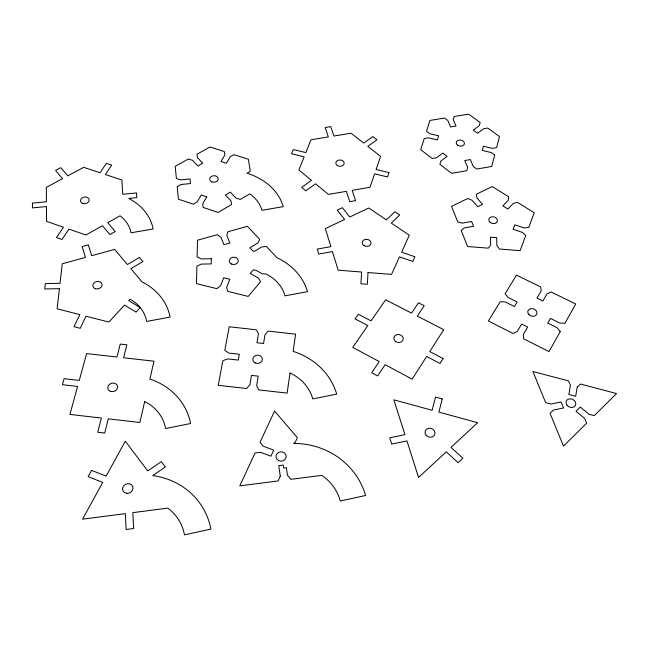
<?xml version="1.0" encoding="UTF-8"?>
<svg xmlns="http://www.w3.org/2000/svg" width="649" height="649" viewBox="0 0 649 649"><rect width="100%" height="100%" fill="white"/><g stroke="black" fill="none" stroke-linecap="round" stroke-linejoin="round"><path stroke-width="0.97" d="M32.466 203.145L32.45 207.923L46.452 206.536L46.55 221.366L63.415 227.199L56.463 237.534L62.012 239.473L68.932 229.113L85.96 234.995L102.42 225.722L109.924 234.581L115.254 231.547L107.734 222.729L120.033 215.801A41.138 31.971 -11.7 0 1 130.96 232.796L153.14 228.992A64.024 49.762 -11.7 0 0 128.745 198.416L136.785 197.62L136.46 192.931L122.75 194.278L121.89 180.016L105.398 174.54L111.717 165.089L106.395 163.337L100.051 172.764L83.705 167.337L67.772 175.863L60.795 167.677L55.571 170.444L62.539 178.662L46.33 187.342L46.42 201.774L32.466 203.145M211.323 258.724L211.249 263.892L201.214 264.102L196.89 266.195L196.485 283.629L216.782 288.651L220.53 285.803L223.718 277.796L229.827 279.297L226.671 287.32L227.702 291.352L248.178 296.423L260.549 281.804L258.456 278.105L250.23 273.416L253.313 269.83A42.015 35.087 -3.2 0 1 256.266 270.438L262.147 273.773L266.179 274.032A42.015 35.087 -3.2 0 1 284.976 295.839L307.496 291.677A65.379 54.613 -3.2 0 0 276.945 257.653L266.423 246.49L261.604 246.993L254.627 251.268L252.964 251.09L249.914 247.813L257.84 242.986L259.746 239.4L247.423 226.331L227.864 231.766L226.85 235.546L229.876 242.986L223.889 244.665L220.887 237.209L217.318 234.695L197.499 240.203L197.101 257.028L201.32 258.927L211.323 258.724M368.015 272.539L367.326 284.286L360.917 283.783L361.655 272.036L338.178 270.179L332.434 251.593L318.74 254.051L317.256 249.086L330.901 246.644L325.327 228.618L344.611 219.467L337.253 210.114L342.404 207.688L349.779 217.009L368.737 208.013L386.439 219.865L394.892 211.761L399.711 214.965L391.274 223.102L409.324 235.189L401.609 252.201L414.881 256.761L412.796 261.458L399.484 256.866L391.525 274.397L368.015 272.539M508.621 196.769L508.264 200.33L502.878 205.887L507.891 209.051L513.27 203.47L517.488 202.318L534.216 212.791L528.74 227.483L524.116 227.904L514.803 224.822L513.091 229.308L522.429 232.407L525.763 235.473L520.109 250.644L499.397 249.021L496.883 245.484L496.663 237.664L490.457 237.185L490.644 244.989L488.316 248.153L467.629 246.539L461.179 230.444L464.359 227.88L473.551 226.233L471.596 221.471L462.429 223.11L457.788 221.966L451.55 206.398L467.742 198.48L472.026 200.29L477.713 206.723L482.572 204.321L476.877 197.904L476.334 194.278L492.242 186.506L508.621 196.769M59.416 288.659L57.136 308.819L79.843 314.627L74.018 326.69L80.233 328.289L86.009 316.201L108.894 322.058L124.543 305.127L136.055 312.128L140.208 307.577L128.721 300.617L130.06 299.173A43.678 35.89 -14.7 0 1 146.65 321.433L170.103 317.093A67.967 55.871 -14.7 0 0 141.961 281.828L130.863 268.662L142.942 261.563L139.438 257.458L127.374 264.524L114.638 249.394L91.696 255.698L88.321 244.892L82.123 246.579L85.457 257.418L62.239 263.802L60.024 283.305L45.373 283.613L44.716 288.975L59.416 288.659M290.014 373.029L287.118 393.116L258.675 389.887L256.696 385.555L258.237 376.16L251.471 375.39L249.889 384.776L246.579 388.508L218.234 385.287L222.867 360.641L227.767 358.897L238.288 360.081L239.319 354.281L228.837 353.105L224.789 350.379L229.219 326.78L256.542 329.814L258.448 333.854L256.955 342.761L263.583 343.499L265.035 334.592L268.199 331.112L295.611 334.154L293.137 351.344A69.703 62.288 -2.4 0 1 336.685 394.121L312.769 398.932A44.789 40.011 -2.4 0 0 290.014 373.029M577.212 387.202L575.663 396.288L568.849 394.478L570.43 385.409L568.492 380.89L532.902 371.512L545.671 402.648L550.952 404.059L561.101 401.934L563.616 407.937L553.435 410.079L550.052 413.332L563.494 446.114L586.655 423.172L584.627 418.443L575.996 411.247L580.287 407.053L588.911 414.208L594.257 415.644L616.55 393.554L580.482 384.054L577.212 387.202M144.67 401.609L139.843 422.499L108.286 418.848L104.716 433.061L97.739 432.25L101.366 418.053L69.914 414.411L77.604 386.439L62.401 384.703L64.113 378.692L79.259 380.428L86.641 353.591L116.942 357.015L120.243 344.075L126.855 344.814L123.61 357.769L154.008 361.201L149.878 379.065A72.907 63.586 -20.9 0 1 190.587 423.505L165.617 428.527A46.842 40.846 -20.8 0 0 144.67 401.609M442.253 398.9L438.902 412.131L477.664 422.702L451.014 447.404L462.883 458.17L458.113 462.648L446.236 451.834L418.581 477.461L406.931 440.898L391.696 444.103L389.749 437.807L404.935 434.627L393.854 399.841L432.129 410.282L435.528 397.083L442.253 398.9M494.676 155.07L491.715 166.469L476.707 169.032L473.275 166.46L470.338 159.581L464.765 160.522L467.678 167.41L466.761 170.736L451.639 173.324L439.892 164.351L440.882 161.049L447.104 156.344L442.772 153.067L436.55 157.756L432.218 158.486L420.714 149.684L424.227 138.537L428.502 137.831L437.385 139.916L438.643 135.803L429.784 133.735L426.523 131.276L429.946 120.43L444.557 118.061L447.818 120.463L450.568 126.969L456.02 126.076L453.245 119.578L454.17 116.495L468.667 114.143L480.138 122.483L479.278 125.598L473.316 130.084L477.632 133.256L483.594 128.745L487.788 128.048L499.495 136.558L496.607 147.648L492.356 148.361L483.367 146.26L482.239 150.43L491.252 152.547L494.676 155.07M388.986 172.602L387.534 176.942L374.611 173.827L369.987 187.285L352.164 190.335L355.628 200.638L349.762 201.652L346.339 191.333L328.394 194.4L315.592 183.805L305.809 190.83L301.68 187.383L311.471 180.39L298.905 169.989L304.162 156.823L291.547 153.772L293.267 149.562L305.857 152.588L310.985 139.754L328.297 136.939L325.173 127.52L330.755 126.62L333.911 136.03L351.109 133.232L363.675 143.096L372.834 136.558L376.964 139.762L367.805 146.333L380.606 156.368L376.096 169.494L388.986 172.602M280.263 476.106L278.113 480.958L239.757 485.874L255.057 452.994L260.549 452.304L270.925 456.215L273.691 450.13L263.348 446.244L260.038 442.269L274.559 411.052L297.331 437.637L295.279 442.269L293.599 443.462A73.994 70.376 0.7 0 1 365.574 495.503L340.287 500.996A47.539 45.195 0.7 0 0 321.766 475.352L290.882 479.319L287.442 475.19L286.339 467.588L283.897 468.034L283.183 465.098L278.778 465.649L280.263 476.106M102.712 482.418L82.593 519.168L125.338 513.627L126.133 529.495L133.686 528.505L132.818 512.661L167.791 508.126A50.306 45.803 -32.9 0 1 184.446 534.857L210.925 529.105A78.302 71.309 -33 0 0 152.702 475.595L165.373 466.972L161.333 461.69L147.745 470.898L125.298 441.174L106.16 476.123L91.631 470.395L88.142 476.658L102.712 482.418M560.233 331.607L549.005 351.604L523.735 338.851L523.281 334.486L527.645 327.031L521.666 324.046L517.285 331.469L513.091 333.481L488.356 321.004L500.168 301.753L505.165 301.931L514.389 306.515L517.148 301.939L507.94 297.38L505.109 293.705L516.49 275.144L540.674 286.915L541.161 291.02L536.966 298.118L542.864 301.014L547.034 293.883L551.074 291.977L575.752 303.992L564.93 323.251L559.876 323.072L550.433 318.399L547.756 323.072L557.215 327.769L560.233 331.607M206.755 196.85L202.715 203.754L203.137 207.429L218.137 212.41L231.498 204.581L231.003 200.922L225.39 195L230.314 192.145L235.936 198.042L240.244 199.454L249.76 193.881A39.711 31.249 -3.4 0 1 261.92 210.308L283.264 206.642A61.801 48.643 -3.4 0 0 246.985 173.21L250.263 171.328L248.437 159.289L233.916 154.649L230.217 156.733L226.412 163.248L220.993 161.504L224.822 155.006L224.367 151.598L209.976 146.999L197.028 154.194L197.418 157.618L202.78 163.248L197.904 165.99L192.542 160.335L188.388 158.989L175.189 166.322L176.39 178.507L180.592 179.887L190.052 178.97L190.546 183.562L181.063 184.486L177.193 186.677L178.426 199.219L193.28 204.151L197.166 201.912L201.222 195.025L206.755 196.85M443.089 358.532L439.99 363.472L426.636 356.463L412.131 379.138L385.092 364.697L377.653 375.917L371.747 372.737L379.219 361.55L352.723 347.402L367.805 325.579L355.035 318.878L358.321 314.205L371.066 320.874L385.636 299.797L411.571 313.126L418.475 302.783L424.203 305.703L417.323 316.087L443.762 329.676L429.768 351.571L443.089 358.532M566.991 405.171A5.054 4.154 26.1 0 0 575.412 405.455A5.054 4.154 26.1 0 0 570.341 398.811A5.054 4.154 26.1 0 0 566.991 405.171M426.239 435.374A5.038 4.446 19.4 0 0 434.708 434.546A5.038 4.446 19.4 0 0 429.111 428.226A5.038 4.446 19.4 0 0 426.239 435.374M278.591 460.555A5.07 4.665 -1.5 0 0 286.16 456.434A5.07 4.665 -1.5 0 0 278.526 452.475A5.07 4.665 -1.5 0 0 278.591 460.555M126.888 493.337A5.322 4.746 -25.4 0 0 132.68 486.417A5.322 4.746 -25.4 0 0 123.764 485.72A5.322 4.746 -25.4 0 0 126.888 493.337M529.016 314.716A4.705 3.764 18.9 0 0 536.78 314.035A4.705 3.764 18.9 0 0 531.255 308.591A4.705 3.764 18.9 0 0 529.016 314.716M395.395 341.285A4.721 3.991 11.1 0 0 403.143 339.589A4.721 3.991 11.1 0 0 397.123 334.592A4.721 3.991 11.1 0 0 395.395 341.285M255.171 362.905A4.786 4.145 -2.9 0 0 262.366 359.254A4.786 4.145 -2.9 0 0 255.219 355.725A4.786 4.145 -2.9 0 0 255.171 362.905M111.133 391.55A4.989 4.235 -17.5 0 0 117.518 386.098A4.989 4.235 -17.5 0 0 109.43 384.411A4.989 4.235 -17.5 0 0 111.133 391.55M490.133 222.364A4.381 3.367 13.3 0 0 497.329 221.358A4.381 3.367 13.3 0 0 491.877 216.79A4.381 3.367 13.3 0 0 490.133 222.364M364.089 245.655A4.421 3.537 6.3 0 0 371.017 243.343A4.421 3.537 6.3 0 0 364.762 239.562A4.421 3.537 6.3 0 0 364.089 245.655M231.45 264.021A4.494 3.643 -3.3 0 0 238.264 260.833A4.494 3.643 -3.3 0 0 231.596 257.702A4.494 3.643 -3.3 0 0 231.45 264.021M95.646 288.789A4.665 3.732 -13 0 0 102.039 284.351A4.665 3.732 -13 0 0 94.673 282.396A4.665 3.732 -13 0 0 95.646 288.789M457.683 145.214A4.129 3.042 9.8 0 0 464.376 143.956A4.129 3.042 9.8 0 0 458.957 140.103A4.129 3.042 9.8 0 0 457.683 145.214M337.553 165.641A4.178 3.172 3.8 0 0 344.157 163.589A4.178 3.172 3.8 0 0 338.307 160.198A4.178 3.172 3.8 0 0 337.553 165.641M211.996 181.898A4.259 3.261 -3.4 0 0 218.21 178.718A4.259 3.261 -3.4 0 0 211.688 176.26A4.259 3.261 -3.4 0 0 211.996 181.898M83.064 203.599A4.405 3.334 -10.7 0 0 89.148 199.657A4.405 3.334 -10.7 0 0 82.196 197.896A4.405 3.334 -10.7 0 0 83.064 203.599"/></g></svg>
